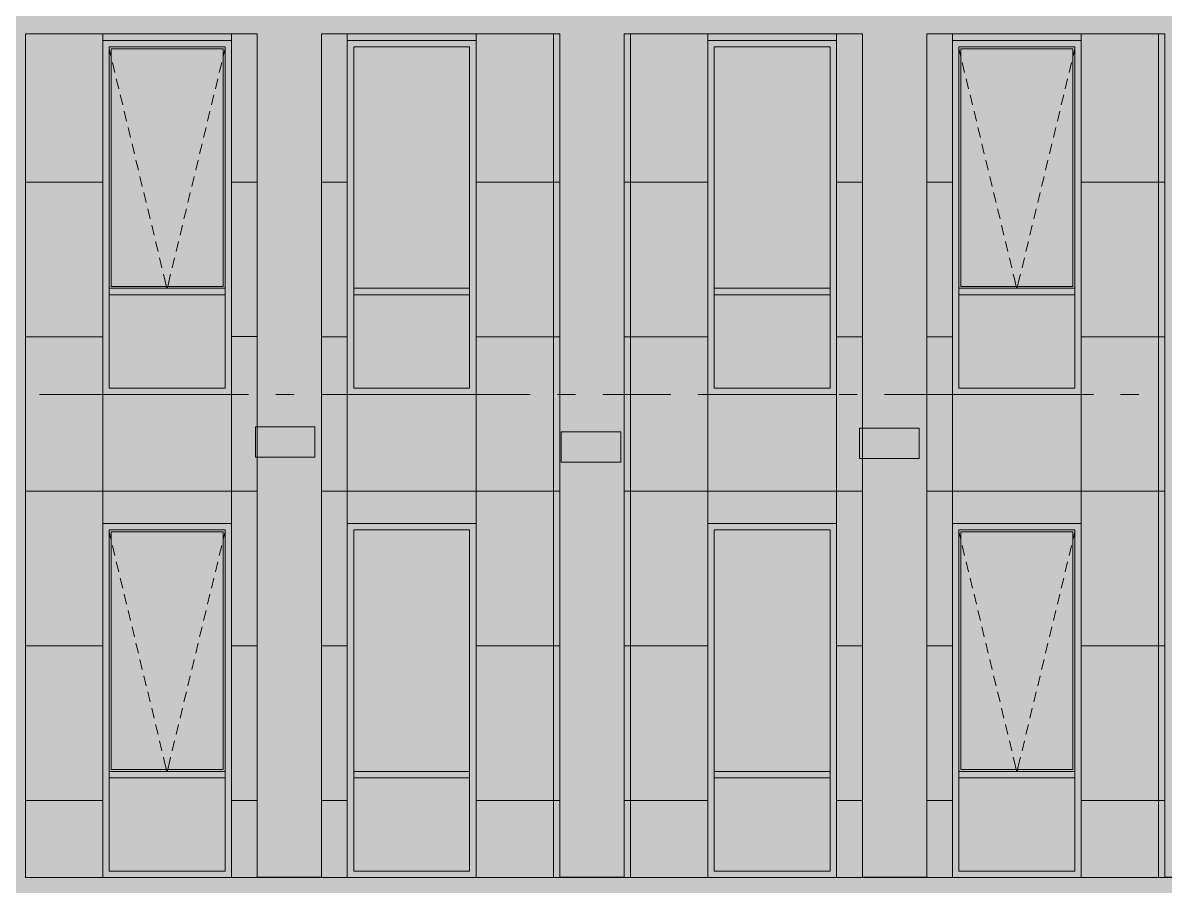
# Model space of a CAD drawing. Header units: millimetres. Extents: x 1499747 to 4341325, y -28481 to 441852.
# Drawn here: x 4137443 to 4146314, y 400362 to 407064 of the extents above; entities that cross this region are included whole.
import ezdxf

# ---------------------------------------------------------------- set-up
doc = ezdxf.new("R2010")
doc.units = ezdxf.units.MM
doc.header["$MEASUREMENT"] = 0
doc.layers.add('Чертеж и Рисунок', color=7, linetype='Continuous')

msp = doc.modelspace()

# ---------------------------------------------------------------- hatches: boundary and pattern name
at = {"layer": 'Чертеж и Рисунок', "linetype": 'Continuous', "lineweight": 0, "true_color": 0xbc9a89}
for points in [[(4136962.7, 407478.5), (4136962.7, 399933), (4137462.7, 399933), (4137462.7, 407478.5)], [(4137462.7, 406978.5), (4150962.7, 406978.5), (4150962.7, 407478.5), (4137462.7, 407478.5)], [(4139262.8, 400433), (4139762.8, 400433), (4139762.8, 406978.5), (4139262.8, 406978.5)], [(4141612.8, 406978.5), (4141612.8, 400433), (4142112.8, 400433), (4142112.8, 406978.5)], [(4143962.8, 406978.5), (4143962.8, 400433), (4144462.8, 400433), (4144462.8, 406978.5)], [(4146312.8, 406978.5), (4146312.8, 400433), (4146812.8, 400433), (4146812.8, 406978.5)], [(4136962.7, 399933), (4136962.7, 399928.4), (4150962.7, 399928.4), (4150962.7, 400428.4), (4137462.7, 400428.4), (4137462.7, 399933)]]:
    msp.add_hatch(color=33, dxfattribs=at).paths.add_polyline_path(points)
at = {"layer": 'Чертеж и Рисунок', "linetype": 'Continuous', "lineweight": 0, "true_color": 0x868d8e}
h = msp.add_hatch(color=252, dxfattribs=at)
h.paths.add_polyline_path([(4137462.7, 400428.4), (4138062.8, 400428.4), (4138062.8, 403178.5), (4139062.8, 403178.5), (4139062.8, 400428.4), (4139962.8, 400428.4), (4139962.8, 403178.5), (4140962.8, 403178.5), (4140962.8, 400428.4), (4142762.8, 400428.4), (4142762.8, 403178.5), (4143762.8, 403178.5), (4143762.8, 400428.4), (4144662.8, 400428.4), (4144662.8, 403178.5), (4145662.8, 403178.5), (4145662.8, 400428.4), (4147462.7, 400428.4), (4147462.7, 403178.5), (4148462.7, 403178.5), (4148462.7, 400428.4), (4149362.6, 400428.4), (4149362.6, 403178.5), (4150362.6, 403178.5), (4150362.6, 400428.4), (4150962.6, 400428.4), (4150962.6, 404178.5), (4149162.7, 404178.5), (4149162.7, 400433), (4148662.7, 400433), (4148662.7, 404178.5), (4148662.7, 406978.5), (4146812.8, 406978.5), (4146812.8, 400433), (4146312.8, 400433), (4146312.8, 406978.5), (4144462.8, 406978.5), (4144462.8, 400433), (4143962.8, 400433), (4143962.8, 406978.5), (4142112.8, 406978.5), (4142112.8, 400433), (4141612.8, 400433), (4141612.8, 406978.5), (4139762.8, 406978.5), (4139762.8, 400433), (4139262.8, 400433), (4139262.8, 406978.5), (4137462.7, 406978.5)])
h.paths.add_polyline_path([(4138062.8, 404178.5), (4138062.8, 406928.5), (4139062.8, 406928.5), (4139062.8, 404178.5)], flags=0)
h.paths.add_polyline_path([(4139962.8, 404178.5), (4139962.8, 406928.5), (4140962.8, 406928.5), (4140962.8, 404178.5)], flags=0)
h.paths.add_polyline_path([(4143762.8, 404178.5), (4142762.8, 404178.5), (4142762.8, 406928.5), (4143762.8, 406928.5)], flags=0)
h.paths.add_polyline_path([(4145662.8, 404178.5), (4144662.8, 404178.5), (4144662.8, 406928.5), (4145662.8, 406928.5)], flags=0)
h.paths.add_polyline_path([(4147462.7, 404178.5), (4147462.7, 406928.5), (4148462.7, 406928.5), (4148462.7, 404178.5)], flags=0)
at = {"layer": 'Чертеж и Рисунок', "linetype": 'Continuous', "lineweight": 0, "true_color": 0x2e2e2e}
for points in [[(4138562.8, 406928.5), (4138062.8, 406928.5), (4138112.8, 406878.5), (4138562.8, 406878.5)], [(4138062.8, 406578.5), (4138112.8, 406578.5), (4138112.8, 406878.5), (4138062.8, 406928.5)], [(4138562.8, 406928.5), (4138562.8, 406878.5), (4139012.8, 406878.5), (4139062.8, 406928.5), (4139062.8, 406928.5)], [(4139062.8, 406928.5), (4139012.8, 406878.5), (4139012.8, 406578.5), (4139062.8, 406578.5)], [(4140462.8, 406928.5), (4139962.8, 406928.5), (4140012.8, 406878.5), (4140462.8, 406878.5)], [(4139962.8, 406578.5), (4140012.8, 406578.5), (4140012.8, 406878.5), (4139962.8, 406928.5)], [(4140462.8, 406878.5), (4140912.8, 406878.5), (4140962.8, 406928.5), (4140962.8, 406928.5), (4140462.8, 406928.5)], [(4140912.8, 406578.5), (4140962.8, 406578.5), (4140962.8, 406928.5), (4140912.8, 406878.5)], [(4143262.8, 406928.5), (4142762.8, 406928.5), (4142812.8, 406878.5), (4143262.8, 406878.5)], [(4142762.8, 406578.5), (4142812.8, 406578.5), (4142812.8, 406878.5), (4142762.8, 406928.5)], [(4143262.8, 406878.5), (4143712.8, 406878.5), (4143762.8, 406928.5), (4143762.8, 406928.5), (4143262.8, 406928.5)], [(4143712.8, 406878.5), (4143712.8, 406578.5), (4143762.8, 406578.5), (4143762.8, 406928.5)], [(4145162.8, 406928.5), (4144662.8, 406928.5), (4144712.8, 406878.5), (4145162.8, 406878.5)], [(4144662.8, 406928.5), (4144662.8, 406578.5), (4144712.8, 406578.5), (4144712.8, 406878.5)], [(4145162.8, 406928.5), (4145162.8, 406878.5), (4145612.8, 406878.5), (4145662.8, 406928.5), (4145662.8, 406928.5)], [(4145612.8, 406578.5), (4145662.8, 406578.5), (4145662.8, 406928.5), (4145612.8, 406878.5)], [(4138062.8, 405178.5), (4138112.8, 405178.5), (4138112.8, 406578.5), (4138062.8, 406578.5)], [(4139062.8, 406578.5), (4139012.8, 406578.5), (4139012.8, 405178.5), (4139062.8, 405178.5)], [(4139962.8, 405178.5), (4140012.8, 405178.5), (4140012.8, 406578.5), (4139962.8, 406578.5)], [(4140912.8, 405178.5), (4140962.8, 405178.5), (4140962.8, 406578.5), (4140912.8, 406578.5)], [(4142762.8, 405178.5), (4142812.8, 405178.5), (4142812.8, 406578.5), (4142762.8, 406578.5)], [(4143712.8, 406578.5), (4143712.8, 405178.5), (4143762.8, 405178.5), (4143762.8, 406578.5)], [(4144662.8, 405178.5), (4144712.8, 405178.5), (4144712.8, 406578.5), (4144662.8, 406578.5)], [(4145612.8, 405178.5), (4145662.8, 405178.5), (4145662.8, 406578.5), (4145612.8, 406578.5)], [(4138062.8, 404978.5), (4138112.8, 404978.5), (4138112.8, 405178.5), (4138062.8, 405178.5)], [(4139062.8, 405178.5), (4139012.8, 405178.5), (4139012.8, 404978.5), (4139062.8, 404978.5)], [(4139962.8, 404978.5), (4140012.8, 404978.5), (4140012.8, 405178.5), (4139962.8, 405178.5)], [(4140912.8, 404978.5), (4140962.8, 404978.5), (4140962.8, 405178.5), (4140912.8, 405178.5)], [(4142762.8, 404978.5), (4142812.8, 404978.5), (4142812.8, 405178.5), (4142762.8, 405178.5)], [(4143712.8, 405178.5), (4143712.8, 404978.5), (4143762.8, 404978.5), (4143762.8, 405178.5)], [(4144662.8, 405178.5), (4144662.8, 404978.5), (4144712.8, 404978.5), (4144712.8, 405178.5)], [(4145612.8, 404978.5), (4145662.8, 404978.5), (4145662.8, 405178.5), (4145612.8, 405178.5)], [(4138112.8, 404953.5), (4138562.8, 404953.5), (4138562.8, 405003.5), (4138112.8, 405003.5)], [(4138562.8, 405003.5), (4138562.8, 404953.5), (4139012.8, 404953.5), (4139012.8, 405003.5)], [(4140012.8, 404953.5), (4140462.8, 404953.5), (4140462.8, 405003.5), (4140012.8, 405003.5)], [(4140462.8, 405003.5), (4140462.8, 404953.5), (4140912.8, 404953.5), (4140912.8, 405003.5)], [(4142812.8, 404953.5), (4143262.8, 404953.5), (4143262.8, 405003.5), (4142812.8, 405003.5)], [(4143262.8, 405003.5), (4143262.8, 404953.5), (4143712.8, 404953.5), (4143712.8, 405003.5)], [(4144712.8, 404953.5), (4145162.8, 404953.5), (4145162.8, 405003.5), (4144712.8, 405003.5)], [(4145162.8, 405003.5), (4145162.8, 404953.5), (4145612.8, 404953.5), (4145612.8, 405003.5)], [(4138062.8, 404978.5), (4138062.8, 404178.5), (4138112.8, 404228.5), (4138112.8, 404978.5)], [(4139062.8, 404978.5), (4139012.8, 404978.5), (4139012.8, 404228.5), (4139062.8, 404178.5)], [(4139962.8, 404978.5), (4139962.8, 404178.5), (4140012.8, 404228.5), (4140012.8, 404978.5)], [(4140912.8, 404228.5), (4140962.8, 404178.5), (4140962.8, 404978.5), (4140912.8, 404978.5)], [(4142762.8, 404978.5), (4142762.8, 404178.5), (4142812.8, 404228.5), (4142812.8, 404978.5)], [(4143712.8, 404228.5), (4143762.8, 404178.5), (4143762.8, 404978.5), (4143712.8, 404978.5)], [(4144662.8, 404978.5), (4144662.8, 404178.5), (4144712.8, 404228.5), (4144712.8, 404978.5)], [(4145612.8, 404978.5), (4145612.8, 404228.5), (4145662.8, 404178.5), (4145662.8, 404978.5)], [(4138562.8, 404178.5), (4138562.8, 404228.5), (4138112.8, 404228.5), (4138062.8, 404178.5)], [(4139012.8, 404228.5), (4138562.8, 404228.5), (4138562.8, 404178.5), (4139062.8, 404178.5), (4139062.8, 404178.5)], [(4139962.8, 404178.5), (4140462.8, 404178.5), (4140462.8, 404228.5), (4140012.8, 404228.5)], [(4140462.8, 404178.5), (4140962.8, 404178.5), (4140912.8, 404228.5), (4140462.8, 404228.5)], [(4143262.8, 404178.5), (4143262.8, 404228.5), (4142812.8, 404228.5), (4142762.8, 404178.5)], [(4143262.8, 404178.5), (4143762.8, 404178.5), (4143712.8, 404228.5), (4143262.8, 404228.5)], [(4144662.8, 404178.5), (4145162.8, 404178.5), (4145162.8, 404228.5), (4144712.8, 404228.5)], [(4145162.8, 404228.5), (4145162.8, 404178.5), (4145662.8, 404178.5), (4145662.8, 404178.5), (4145612.8, 404228.5)], [(4138562.8, 403178.5), (4138062.8, 403178.5), (4138112.8, 403128.5), (4138562.8, 403128.5)], [(4138062.8, 402828.5), (4138112.8, 402828.5), (4138112.8, 403128.5), (4138062.8, 403178.5)], [(4138562.8, 403178.5), (4138562.8, 403128.5), (4139012.8, 403128.5), (4139062.8, 403178.4), (4139062.8, 403178.5)], [(4139062.8, 403178.4), (4139012.8, 403128.5), (4139012.8, 402828.5), (4139062.8, 402828.5)], [(4140462.8, 403178.5), (4139962.8, 403178.5), (4140012.8, 403128.5), (4140462.8, 403128.5)], [(4139962.8, 402828.5), (4140012.8, 402828.5), (4140012.8, 403128.5), (4139962.8, 403178.5)], [(4140462.8, 403128.5), (4140912.8, 403128.5), (4140962.8, 403178.4), (4140962.8, 403178.5), (4140462.8, 403178.5)], [(4140912.8, 402828.5), (4140962.8, 402828.5), (4140962.8, 403178.4), (4140912.8, 403128.5)], [(4143262.8, 403178.5), (4142762.8, 403178.5), (4142812.8, 403128.5), (4143262.8, 403128.5)], [(4142762.8, 402828.5), (4142812.8, 402828.5), (4142812.8, 403128.5), (4142762.8, 403178.5)], [(4143262.8, 403128.5), (4143712.8, 403128.5), (4143762.8, 403178.4), (4143762.8, 403178.5), (4143262.8, 403178.5)], [(4143712.8, 403128.5), (4143712.8, 402828.5), (4143762.8, 402828.5), (4143762.8, 403178.4)], [(4145162.8, 403178.5), (4144662.8, 403178.5), (4144712.8, 403128.5), (4145162.8, 403128.5)], [(4144662.8, 402828.5), (4144712.8, 402828.5), (4144712.8, 403128.5), (4144662.8, 403178.5)], [(4145162.8, 403178.5), (4145162.8, 403128.5), (4145612.8, 403128.5), (4145662.8, 403178.4), (4145662.8, 403178.5)], [(4145612.8, 402828.5), (4145662.8, 402828.5), (4145662.8, 403178.4), (4145612.8, 403128.5)], [(4138062.8, 401428.4), (4138112.8, 401428.4), (4138112.8, 402828.5), (4138062.8, 402828.5)], [(4139062.8, 402828.5), (4139012.8, 402828.5), (4139012.8, 401428.4), (4139062.8, 401428.4)], [(4139962.8, 402828.5), (4139962.8, 401428.4), (4140012.8, 401428.4), (4140012.8, 402828.5)], [(4140912.8, 401428.4), (4140962.8, 401428.4), (4140962.8, 402828.5), (4140912.8, 402828.5)], [(4142762.8, 401428.4), (4142812.8, 401428.4), (4142812.8, 402828.5), (4142762.8, 402828.5)], [(4143712.8, 402828.5), (4143712.8, 401428.4), (4143762.8, 401428.4), (4143762.8, 402828.5)], [(4144662.8, 401428.4), (4144712.8, 401428.4), (4144712.8, 402828.5), (4144662.8, 402828.5)], [(4145612.8, 401428.4), (4145662.8, 401428.4), (4145662.8, 402828.5), (4145612.8, 402828.5)], [(4138062.8, 401228.4), (4138112.8, 401228.4), (4138112.8, 401428.4), (4138062.8, 401428.4)], [(4139062.8, 401428.4), (4139012.8, 401428.4), (4139012.8, 401228.4), (4139062.8, 401228.4)], [(4139962.8, 401228.4), (4140012.8, 401228.4), (4140012.8, 401428.4), (4139962.8, 401428.4)], [(4140912.8, 401228.4), (4140962.8, 401228.4), (4140962.8, 401428.4), (4140912.8, 401428.4)], [(4142762.8, 401228.4), (4142812.8, 401228.4), (4142812.8, 401428.4), (4142762.8, 401428.4)], [(4143712.8, 401428.4), (4143712.8, 401228.4), (4143762.8, 401228.4), (4143762.8, 401428.4)], [(4144662.8, 401228.4), (4144712.8, 401228.4), (4144712.8, 401428.4), (4144662.8, 401428.4)], [(4145612.8, 401228.4), (4145662.8, 401228.4), (4145662.8, 401428.4), (4145612.8, 401428.4)], [(4138062.8, 401228.4), (4138062.8, 400428.4), (4138112.8, 400478.4), (4138112.8, 401228.4)], [(4138112.8, 401203.4), (4138562.8, 401203.4), (4138562.8, 401253.4), (4138112.8, 401253.4)], [(4138562.8, 401253.4), (4138562.8, 401203.4), (4139012.8, 401203.4), (4139012.8, 401253.4)], [(4139062.8, 401228.4), (4139012.8, 401228.4), (4139012.8, 400478.4), (4139062.8, 400428.5)], [(4139962.8, 400428.4), (4140012.8, 400478.4), (4140012.8, 401228.4), (4139962.8, 401228.4)], [(4140012.8, 401203.4), (4140462.8, 401203.4), (4140462.8, 401253.4), (4140012.8, 401253.4)], [(4140462.8, 401253.4), (4140462.8, 401203.4), (4140912.8, 401203.4), (4140912.8, 401253.4)], [(4140912.8, 400478.4), (4140962.8, 400428.5), (4140962.8, 401228.4), (4140912.8, 401228.4)], [(4142762.8, 401228.4), (4142762.8, 400428.4), (4142812.8, 400478.4), (4142812.8, 401228.4)], [(4142812.8, 401203.4), (4143262.8, 401203.4), (4143262.8, 401253.4), (4142812.8, 401253.4)], [(4143262.8, 401253.4), (4143262.8, 401203.4), (4143712.8, 401203.4), (4143712.8, 401253.4)], [(4143712.8, 400478.4), (4143762.8, 400428.5), (4143762.8, 401228.4), (4143712.8, 401228.4)], [(4144662.8, 401228.4), (4144662.8, 400428.4), (4144712.8, 400478.4), (4144712.8, 401228.4)], [(4144712.8, 401203.4), (4145162.8, 401203.4), (4145162.8, 401253.4), (4144712.8, 401253.4)], [(4145162.8, 401253.4), (4145162.8, 401203.4), (4145612.8, 401203.4), (4145612.8, 401253.4)], [(4145612.8, 400478.4), (4145662.8, 400428.5), (4145662.8, 401228.4), (4145612.8, 401228.4)], [(4138562.8, 400428.4), (4138562.8, 400478.4), (4138112.8, 400478.4), (4138062.8, 400428.4)], [(4138562.8, 400428.4), (4139062.8, 400428.4), (4139062.8, 400428.5), (4139012.8, 400478.4), (4138562.8, 400478.4)], [(4139962.8, 400428.4), (4140462.8, 400428.4), (4140462.8, 400478.4), (4140012.8, 400478.4)], [(4140462.8, 400478.4), (4140462.8, 400428.4), (4140962.8, 400428.4), (4140962.8, 400428.5), (4140912.8, 400478.4)], [(4143262.8, 400428.4), (4143262.8, 400478.4), (4142812.8, 400478.4), (4142762.8, 400428.4)], [(4143262.8, 400478.4), (4143262.8, 400428.4), (4143762.8, 400428.4), (4143762.8, 400428.5), (4143712.8, 400478.4)], [(4144662.8, 400428.4), (4145162.8, 400428.4), (4145162.8, 400478.4), (4144712.8, 400478.4)], [(4145612.8, 400478.4), (4145162.8, 400478.4), (4145162.8, 400428.4), (4145662.8, 400428.4), (4145662.8, 400428.5)]]:
    msp.add_hatch(color=250, dxfattribs=at).paths.add_polyline_path(points)
at = {"layer": 'Чертеж и Рисунок', "linetype": 'Continuous', "lineweight": 0, "true_color": 0xf7fdff}
for points in [[(4138112.8, 406878.5), (4138112.8, 405178.5), (4138112.8, 405003.5), (4138127.8, 405018.5), (4138127.8, 406863.5)], [(4138562.8, 406878.5), (4138112.8, 406878.5), (4138127.8, 406863.5), (4138997.8, 406863.5), (4139012.8, 406878.5)], [(4138997.8, 405018.5), (4139012.8, 405003.5), (4139012.8, 406578.5), (4139012.8, 406878.5), (4138997.8, 406863.5)], [(4144712.8, 406878.5), (4144712.8, 405178.5), (4144712.8, 405003.5), (4144727.8, 405018.5), (4144727.8, 406863.5)], [(4145162.8, 406878.5), (4144712.8, 406878.5), (4144727.8, 406863.5), (4145597.8, 406863.5), (4145612.8, 406878.5)], [(4145612.8, 406878.5), (4145597.8, 406863.5), (4145597.8, 405018.5), (4145612.8, 405003.5), (4145612.8, 405178.5)], [(4138112.8, 405003.5), (4138562.8, 405003.5), (4139012.8, 405003.5), (4138997.8, 405018.5), (4138127.8, 405018.5)], [(4144712.8, 405003.5), (4145162.8, 405003.5), (4145612.8, 405003.5), (4145597.8, 405018.5), (4144727.8, 405018.5)], [(4138112.8, 403128.5), (4138112.8, 401428.4), (4138112.8, 401253.4), (4138127.8, 401268.4), (4138127.8, 403113.5)], [(4138562.8, 403128.5), (4138112.8, 403128.5), (4138127.8, 403113.5), (4138997.8, 403113.5), (4139012.8, 403128.5)], [(4138997.8, 401268.4), (4139012.8, 401253.4), (4139012.8, 401428.4), (4139012.8, 402828.5), (4139012.8, 403128.5), (4138997.8, 403113.5)], [(4144712.8, 403128.5), (4144712.8, 401428.4), (4144712.8, 401253.4), (4144727.8, 401268.4), (4144727.8, 403113.5)], [(4145162.8, 403128.5), (4144712.8, 403128.5), (4144727.8, 403113.5), (4145597.8, 403113.5), (4145612.8, 403128.5)], [(4145612.8, 403128.5), (4145597.8, 403113.5), (4145597.8, 401268.4), (4145612.8, 401253.4), (4145612.8, 401428.4)], [(4138112.8, 401253.4), (4138562.8, 401253.4), (4139012.8, 401253.4), (4138997.8, 401268.4), (4138127.8, 401268.4)], [(4144712.8, 401253.4), (4145162.8, 401253.4), (4145612.8, 401253.4), (4145597.8, 401268.4), (4144727.8, 401268.4)]]:
    msp.add_hatch(color=7, dxfattribs=at).paths.add_polyline_path(points)
at = {"layer": 'Чертеж и Рисунок', "linetype": 'Continuous', "lineweight": 0, "true_color": 0x84adf9}
for points in [[(4138997.8, 405018.5), (4138997.8, 406863.5), (4138127.8, 406863.5), (4138127.8, 405018.5)], [(4140012.8, 405003.5), (4140912.8, 405003.5), (4140912.8, 405178.5), (4140912.8, 406578.5), (4140912.8, 406878.5), (4140012.8, 406878.5)], [(4142812.8, 405003.5), (4143712.8, 405003.5), (4143712.8, 406578.5), (4143712.8, 406878.5), (4142812.8, 406878.5)], [(4145597.8, 405018.5), (4145597.8, 406863.5), (4144727.8, 406863.5), (4144727.8, 405018.5)], [(4138112.8, 404953.5), (4138112.8, 404228.5), (4139012.8, 404228.5), (4139012.8, 404953.5)], [(4140012.8, 404953.5), (4140012.8, 404228.5), (4140912.8, 404228.5), (4140912.8, 404953.5)], [(4142812.8, 404953.5), (4142812.8, 404228.5), (4143712.8, 404228.5), (4143712.8, 404953.5)], [(4144712.8, 404953.5), (4144712.8, 404228.5), (4145612.8, 404228.5), (4145612.8, 404953.5)], [(4140012.8, 401253.4), (4140912.8, 401253.4), (4140912.8, 401428.4), (4140912.8, 402828.5), (4140912.8, 403128.5), (4140012.8, 403128.5)], [(4142812.8, 401253.4), (4143712.8, 401253.4), (4143712.8, 401428.4), (4143712.8, 403128.5), (4142812.8, 403128.5)], [(4138997.8, 401268.4), (4138997.8, 403113.5), (4138127.8, 403113.5), (4138127.8, 401268.4)], [(4145597.8, 401268.4), (4145597.8, 403113.5), (4144727.8, 403113.5), (4144727.8, 401268.4)], [(4139012.8, 401203.4), (4138112.8, 401203.4), (4138112.8, 400478.4), (4139012.8, 400478.4)], [(4140012.8, 401203.4), (4140012.8, 400478.4), (4140912.8, 400478.4), (4140912.8, 401203.4)], [(4142812.8, 401203.4), (4142812.8, 400478.4), (4143712.8, 400478.4), (4143712.8, 401203.4)], [(4144712.8, 401203.4), (4144712.8, 400478.4), (4145612.8, 400478.4), (4145612.8, 401203.4)]]:
    msp.add_hatch(color=161, dxfattribs=at).paths.add_polyline_path(points)
at = {"layer": 'Чертеж и Рисунок', "linetype": 'Continuous', "lineweight": 0, "true_color": 0xffffff}
for points in [[(4139249, 403692.1), (4139710.9, 403692.1), (4139710.9, 403927.8), (4139249, 403927.8)], [(4143940.8, 403682.5), (4144402.7, 403682.5), (4144402.7, 403918.2), (4143940.8, 403918.2)], [(4141623.9, 403653.5), (4142085.7, 403653.5), (4142085.7, 403889.2), (4141623.9, 403889.2)]]:
    msp.add_hatch(color=7, dxfattribs=at).paths.add_polyline_path(points)

# ---------------------------------------------------------------- linework, layer by layer
at = {"layer": 'Чертеж и Рисунок', "color": 7, "linetype": 'Continuous', "lineweight": 5}
for points in [[(4137462.7, 400428.4), (4137462.7, 406978.5)], [(4137462.7, 406978.5), (4139262.8, 406978.5)], [(4139262.8, 400433), (4139262.8, 406978.5)], [(4139762.8, 406978.5), (4141612.8, 406978.5)], [(4139762.8, 400433), (4139762.8, 406978.5)], [(4141612.8, 400433), (4141612.8, 406978.5)], [(4142112.8, 406978.5), (4143962.8, 406978.5)], [(4142112.8, 400433), (4142112.8, 406978.5)], [(4143962.8, 400433), (4143962.8, 406978.5)], [(4144462.8, 406978.5), (4146312.8, 406978.5)], [(4144462.8, 400433), (4144462.8, 406978.5)], [(4146312.8, 400433), (4146312.8, 406978.5)], [(4138062.8, 406578.5), (4138062.8, 406928.5)], [(4138062.8, 406928.5), (4139062.8, 406928.5)], [(4138062.8, 404178.5), (4138062.8, 406928.5)], [(4138112.8, 406878.5), (4138562.8, 406878.5)], [(4138112.8, 406578.5), (4138112.8, 406878.5)], [(4138997.8, 406863.5), (4138127.8, 406863.5)], [(4138127.8, 406863.5), (4138127.8, 405018.5)], [(4138562.8, 406878.5), (4139012.8, 406878.5)], [(4138997.8, 405018.5), (4138997.8, 406863.5)], [(4139012.8, 406578.5), (4139012.8, 406878.5)], [(4139062.8, 406928.5), (4139062.8, 404178.5)], [(4139962.8, 406578.5), (4139962.8, 406928.5)], [(4139962.8, 406928.5), (4140962.8, 406928.5)], [(4139962.8, 404178.5), (4139962.8, 406928.5)], [(4140012.8, 406878.5), (4140462.8, 406878.5)], [(4140012.8, 406578.5), (4140012.8, 406878.5)], [(4140462.8, 406878.5), (4140912.8, 406878.5)], [(4140912.8, 406578.5), (4140912.8, 406878.5)], [(4140962.8, 406928.5), (4140962.8, 404178.5)], [(4142762.8, 406578.5), (4142762.8, 406928.5)], [(4142762.8, 406928.5), (4143762.8, 406928.5)], [(4142762.8, 404178.5), (4142762.8, 406928.5)], [(4142812.8, 406878.5), (4143262.8, 406878.5)], [(4142812.8, 406578.5), (4142812.8, 406878.5)], [(4143262.8, 406878.5), (4143712.8, 406878.5)], [(4143712.8, 406578.5), (4143712.8, 406878.5)], [(4143762.8, 406928.5), (4143762.8, 404178.5)], [(4144662.8, 406578.5), (4144662.8, 406928.5)], [(4144662.8, 406928.5), (4145662.8, 406928.5)], [(4144662.8, 404178.5), (4144662.8, 406928.5)], [(4144712.8, 406878.5), (4145162.8, 406878.5)], [(4144712.8, 406578.5), (4144712.8, 406878.5)], [(4145597.8, 406863.5), (4144727.8, 406863.5)], [(4144727.8, 406863.5), (4144727.8, 405018.5)], [(4145162.8, 406878.5), (4145612.8, 406878.5)], [(4145597.8, 405018.5), (4145597.8, 406863.5)], [(4145612.8, 406578.5), (4145612.8, 406878.5)], [(4145662.8, 406928.5), (4145662.8, 404178.5)], [(4138062.8, 405178.5), (4138062.8, 406578.5)], [(4138112.8, 405178.5), (4138112.8, 406578.5)], [(4139012.8, 405178.5), (4139012.8, 406578.5)], [(4139962.8, 405178.5), (4139962.8, 406578.5)], [(4140012.8, 405178.5), (4140012.8, 406578.5)], [(4140912.8, 405178.5), (4140912.8, 406578.5)], [(4142762.8, 405178.5), (4142762.8, 406578.5)], [(4142812.8, 405178.5), (4142812.8, 406578.5)], [(4143712.8, 405178.5), (4143712.8, 406578.5)], [(4144662.8, 405178.5), (4144662.8, 406578.5)], [(4144712.8, 405178.5), (4144712.8, 406578.5)], [(4145612.8, 405178.5), (4145612.8, 406578.5)], [(4138062.8, 404978.5), (4138062.8, 405178.5)], [(4138112.8, 405003.5), (4138112.8, 405178.5)], [(4139012.8, 405003.5), (4139012.8, 405178.5)], [(4139962.8, 404978.5), (4139962.8, 405178.5)], [(4140012.8, 405003.5), (4140012.8, 405178.5)], [(4140912.8, 405003.5), (4140912.8, 405178.5)], [(4142762.8, 404978.5), (4142762.8, 405178.5)], [(4142812.8, 405003.5), (4142812.8, 405178.5)], [(4143712.8, 405003.5), (4143712.8, 405178.5)], [(4144662.8, 404978.5), (4144662.8, 405178.5)], [(4144712.8, 405003.5), (4144712.8, 405178.5)], [(4145612.8, 405003.5), (4145612.8, 405178.5)], [(4138562.8, 405003.5), (4138112.8, 405003.5)], [(4138112.8, 404978.5), (4138112.8, 405003.5)], [(4138127.8, 405018.5), (4138997.8, 405018.5)], [(4139012.8, 405003.5), (4138562.8, 405003.5)], [(4139012.8, 404978.5), (4139012.8, 405003.5)], [(4140462.8, 405003.5), (4140012.8, 405003.5)], [(4140012.8, 404978.5), (4140012.8, 405003.5)], [(4140912.8, 405003.5), (4140462.8, 405003.5)], [(4140912.8, 404978.5), (4140912.8, 405003.5)], [(4143262.8, 405003.5), (4142812.8, 405003.5)], [(4142812.8, 404978.5), (4142812.8, 405003.5)], [(4143712.8, 405003.5), (4143262.8, 405003.5)], [(4143712.8, 404978.5), (4143712.8, 405003.5)], [(4145162.8, 405003.5), (4144712.8, 405003.5)], [(4144712.8, 404978.5), (4144712.8, 405003.5)], [(4144727.8, 405018.5), (4145597.8, 405018.5)], [(4145612.8, 405003.5), (4145162.8, 405003.5)], [(4145612.8, 404978.5), (4145612.8, 405003.5)], [(4138062.8, 404215.3), (4138062.8, 404978.5)], [(4138112.8, 404953.5), (4138112.8, 404978.5)], [(4138562.8, 404953.5), (4138112.8, 404953.5)], [(4138112.8, 404228.5), (4138112.8, 404953.5)], [(4139012.8, 404953.5), (4138562.8, 404953.5)], [(4139012.8, 404953.5), (4139012.8, 404978.5)], [(4139012.8, 404228.5), (4139012.8, 404953.5)], [(4139962.8, 404178.5), (4139962.8, 404978.5)], [(4140012.8, 404953.5), (4140012.8, 404978.5)], [(4140462.8, 404953.5), (4140012.8, 404953.5)], [(4140012.8, 404228.5), (4140012.8, 404953.5)], [(4140912.8, 404953.5), (4140462.8, 404953.5)], [(4140912.8, 404953.5), (4140912.8, 404978.5)], [(4140912.8, 404228.5), (4140912.8, 404953.5)], [(4142762.8, 404178.5), (4142762.8, 404978.5)], [(4142812.8, 404953.5), (4142812.8, 404978.5)], [(4143262.8, 404953.5), (4142812.8, 404953.5)], [(4142812.8, 404228.5), (4142812.8, 404953.5)], [(4143712.8, 404953.5), (4143262.8, 404953.5)], [(4143712.8, 404953.5), (4143712.8, 404978.5)], [(4143712.8, 404228.5), (4143712.8, 404953.5)], [(4144662.8, 404178.5), (4144662.8, 404978.5)], [(4144712.8, 404953.5), (4144712.8, 404978.5)], [(4145162.8, 404953.5), (4144712.8, 404953.5)], [(4144712.8, 404228.5), (4144712.8, 404953.5)], [(4145612.8, 404953.5), (4145162.8, 404953.5)], [(4145612.8, 404953.5), (4145612.8, 404978.5)], [(4145612.8, 404228.5), (4145612.8, 404953.5)], [(4138562.8, 404228.5), (4138112.8, 404228.5)], [(4139012.8, 404228.5), (4138562.8, 404228.5)], [(4140462.8, 404228.5), (4140012.8, 404228.5)], [(4140912.8, 404228.5), (4140462.8, 404228.5)], [(4143262.8, 404228.5), (4142812.8, 404228.5)], [(4143712.8, 404228.5), (4143262.8, 404228.5)], [(4145162.8, 404228.5), (4144712.8, 404228.5)], [(4145612.8, 404228.5), (4145162.8, 404228.5)], [(4139062.8, 404178.5), (4138062.8, 404178.5)], [(4140962.8, 404178.5), (4139962.8, 404178.5)], [(4143762.8, 404178.5), (4142762.8, 404178.5)], [(4145662.8, 404178.5), (4144662.8, 404178.5)], [(4139249, 403692.1), (4139249, 403927.8)], [(4139249, 403927.8), (4139710.9, 403927.8)], [(4139710.9, 403927.8), (4139710.9, 403692.1)], [(4143940.8, 403682.5), (4143940.8, 403918.2)], [(4143940.8, 403918.2), (4144402.7, 403918.2)], [(4144402.7, 403918.2), (4144402.7, 403682.5)], [(4141623.9, 403653.5), (4141623.9, 403889.2)], [(4141623.9, 403889.2), (4142085.7, 403889.2)], [(4142085.7, 403889.2), (4142085.7, 403653.5)], [(4139710.9, 403692.1), (4139249, 403692.1)], [(4142085.7, 403653.5), (4141623.9, 403653.5)], [(4144402.7, 403682.5), (4143940.8, 403682.5)], [(4138062.8, 402828.5), (4138062.8, 403178.5)], [(4138062.8, 403178.5), (4139062.8, 403178.5)], [(4138062.8, 400428.4), (4138062.8, 403178.5)], [(4138112.8, 403128.5), (4138562.8, 403128.5)], [(4138112.8, 402828.5), (4138112.8, 403128.5)], [(4138562.8, 403128.5), (4139012.8, 403128.5)], [(4139012.8, 402828.5), (4139012.8, 403128.5)], [(4139062.8, 403178.5), (4139062.8, 400428.4)], [(4139962.8, 402828.5), (4139962.8, 403178.5)], [(4139962.8, 403178.5), (4140962.8, 403178.5)], [(4139962.8, 400428.4), (4139962.8, 403178.5)], [(4140012.8, 403128.5), (4140462.8, 403128.5)], [(4140012.8, 402828.5), (4140012.8, 403128.5)], [(4140462.8, 403128.5), (4140912.8, 403128.5)], [(4140912.8, 402828.5), (4140912.8, 403128.5)], [(4140962.8, 403178.5), (4140962.8, 400428.4)], [(4142762.8, 402828.5), (4142762.8, 403178.5)], [(4142762.8, 403178.5), (4143762.8, 403178.5)], [(4142762.8, 400428.4), (4142762.8, 403178.5)], [(4142812.8, 403128.5), (4143262.8, 403128.5)], [(4142812.8, 402828.5), (4142812.8, 403128.5)], [(4143262.8, 403128.5), (4143712.8, 403128.5)], [(4143712.8, 402828.5), (4143712.8, 403128.5)], [(4143762.8, 403178.5), (4143762.8, 400428.4)], [(4144662.8, 402828.5), (4144662.8, 403178.5)], [(4144662.8, 403178.5), (4145662.8, 403178.5)], [(4144662.8, 400428.4), (4144662.8, 403178.5)], [(4144712.8, 403128.5), (4145162.8, 403128.5)], [(4144712.8, 402828.5), (4144712.8, 403128.5)], [(4145162.8, 403128.5), (4145612.8, 403128.5)], [(4145612.8, 402828.5), (4145612.8, 403128.5)], [(4145662.8, 403178.5), (4145662.8, 400428.4)], [(4138997.8, 403113.5), (4138127.8, 403113.5)], [(4138127.8, 403113.5), (4138127.8, 401268.4)], [(4138997.8, 401268.4), (4138997.8, 403113.5)], [(4145597.8, 403113.5), (4144727.8, 403113.5)], [(4144727.8, 403113.5), (4144727.8, 401268.4)], [(4145597.8, 401268.4), (4145597.8, 403113.5)], [(4138062.8, 401428.4), (4138062.8, 402828.5)], [(4138112.8, 401428.4), (4138112.8, 402828.5)], [(4139012.8, 401428.4), (4139012.8, 402828.5)], [(4139962.8, 401428.4), (4139962.8, 402828.5)], [(4140012.8, 401428.4), (4140012.8, 402828.5)], [(4140912.8, 401428.4), (4140912.8, 402828.5)], [(4142762.8, 401428.4), (4142762.8, 402828.5)], [(4142812.8, 401428.4), (4142812.8, 402828.5)], [(4143712.8, 401428.4), (4143712.8, 402828.5)], [(4144662.8, 401428.4), (4144662.8, 402828.5)], [(4144712.8, 401428.4), (4144712.8, 402828.5)], [(4145612.8, 401428.4), (4145612.8, 402828.5)], [(4138062.8, 401228.4), (4138062.8, 401428.4)], [(4138112.8, 401253.4), (4138112.8, 401428.4)], [(4139012.8, 401253.4), (4139012.8, 401428.4)], [(4139962.8, 401228.4), (4139962.8, 401428.4)], [(4140012.8, 401253.4), (4140012.8, 401428.4)], [(4140912.8, 401253.4), (4140912.8, 401428.4)], [(4142762.8, 401228.4), (4142762.8, 401428.4)], [(4142812.8, 401253.4), (4142812.8, 401428.4)], [(4143712.8, 401253.4), (4143712.8, 401428.4)], [(4144662.8, 401228.4), (4144662.8, 401428.4)], [(4144712.8, 401253.4), (4144712.8, 401428.4)], [(4145612.8, 401253.4), (4145612.8, 401428.4)], [(4138127.8, 401268.4), (4138997.8, 401268.4)], [(4144727.8, 401268.4), (4145597.8, 401268.4)], [(4138062.8, 400428.4), (4138062.8, 401228.4)], [(4138562.8, 401253.4), (4138112.8, 401253.4)], [(4138112.8, 401228.4), (4138112.8, 401253.4)], [(4138112.8, 401203.4), (4138112.8, 401228.4)], [(4138562.8, 401203.4), (4138112.8, 401203.4)], [(4138112.8, 400478.4), (4138112.8, 401203.4)], [(4139012.8, 401253.4), (4138562.8, 401253.4)], [(4139012.8, 401203.4), (4138562.8, 401203.4)], [(4139012.8, 401228.4), (4139012.8, 401253.4)], [(4139012.8, 401203.4), (4139012.8, 401228.4)], [(4139012.8, 400478.4), (4139012.8, 401203.4)], [(4139962.8, 400428.4), (4139962.8, 401228.4)], [(4140462.8, 401253.4), (4140012.8, 401253.4)], [(4140012.8, 401228.4), (4140012.8, 401253.4)], [(4140012.8, 401203.4), (4140012.8, 401228.4)], [(4140462.8, 401203.4), (4140012.8, 401203.4)], [(4140012.8, 400478.4), (4140012.8, 401203.4)], [(4140912.8, 401253.4), (4140462.8, 401253.4)], [(4140912.8, 401203.4), (4140462.8, 401203.4)], [(4140912.8, 401228.4), (4140912.8, 401253.4)], [(4140912.8, 401203.4), (4140912.8, 401228.4)], [(4140912.8, 400478.4), (4140912.8, 401203.4)], [(4142762.8, 400428.4), (4142762.8, 401228.4)], [(4143262.8, 401253.4), (4142812.8, 401253.4)], [(4142812.8, 401228.4), (4142812.8, 401253.4)], [(4142812.8, 401203.4), (4142812.8, 401228.4)], [(4143262.8, 401203.4), (4142812.8, 401203.4)], [(4142812.8, 400478.4), (4142812.8, 401203.4)], [(4143712.8, 401253.4), (4143262.8, 401253.4)], [(4143712.8, 401203.4), (4143262.8, 401203.4)], [(4143712.8, 401228.4), (4143712.8, 401253.4)], [(4143712.8, 401203.4), (4143712.8, 401228.4)], [(4143712.8, 400478.4), (4143712.8, 401203.4)], [(4144662.8, 400428.4), (4144662.8, 401228.4)], [(4145162.8, 401253.4), (4144712.8, 401253.4)], [(4144712.8, 401228.4), (4144712.8, 401253.4)], [(4144712.8, 401203.4), (4144712.8, 401228.4)], [(4145162.8, 401203.4), (4144712.8, 401203.4)], [(4144712.8, 400478.4), (4144712.8, 401203.4)], [(4145612.8, 401253.4), (4145162.8, 401253.4)], [(4145612.8, 401203.4), (4145162.8, 401203.4)], [(4145612.8, 401228.4), (4145612.8, 401253.4)], [(4145612.8, 401203.4), (4145612.8, 401228.4)], [(4145612.8, 400478.4), (4145612.8, 401203.4)], [(4138562.8, 400478.4), (4138112.8, 400478.4)], [(4139012.8, 400478.4), (4138562.8, 400478.4)], [(4140462.8, 400478.4), (4140012.8, 400478.4)], [(4140912.8, 400478.4), (4140462.8, 400478.4)], [(4143262.8, 400478.4), (4142812.8, 400478.4)], [(4143712.8, 400478.4), (4143262.8, 400478.4)], [(4145162.8, 400478.4), (4144712.8, 400478.4)], [(4145612.8, 400478.4), (4145162.8, 400478.4)], [(4137462.7, 400428.4), (4150962.7, 400428.4)], [(4139262.8, 400433), (4139762.8, 400433)], [(4141612.8, 400433), (4142112.8, 400433)], [(4143962.8, 400433), (4144462.8, 400433)], [(4146312.8, 400433), (4146812.8, 400433)]]:
    msp.add_lwpolyline(points, dxfattribs=at)
at = {"layer": 'Чертеж и Рисунок', "color": 253, "linetype": 'Continuous', "lineweight": 5, "true_color": 0xaaaaaa}
for points in [[(4137462.7, 406973.9), (4137462.7, 400428.4)], [(4138062.8, 406973.9), (4138062.8, 400428.4)], [(4139062.8, 406973.9), (4139062.8, 400428.4)], [(4139962.8, 406973.9), (4139962.8, 400428.4)], [(4140962.8, 406973.9), (4140962.8, 400428.4)], [(4141562.8, 406973.9), (4141562.8, 400428.4)], [(4142162.7, 406973.9), (4142162.7, 400428.4)], [(4142762.7, 406973.9), (4142762.7, 400428.4)], [(4143762.8, 406973.9), (4143762.8, 400428.4)], [(4144662.8, 406973.9), (4144662.8, 400428.4)], [(4145662.8, 406973.9), (4145662.8, 400428.4)], [(4146262.8, 406973.9), (4146262.8, 400428.4)], [(4137462.7, 405828), (4138062.8, 405828)], [(4139062.8, 405828.5), (4139262.8, 405828.5)], [(4139762.8, 405828), (4139962.8, 405828)], [(4140962.8, 405828), (4141612.8, 405828)], [(4142762.8, 405828), (4142112.8, 405828)], [(4143762.8, 405828), (4143962.8, 405828)], [(4144662.8, 405828), (4144462.7, 405828)], [(4145662.8, 405828), (4146312.8, 405828)], [(4137462.7, 404628), (4138062.8, 404628)], [(4139062.8, 404628.5), (4139262.8, 404628.5)], [(4139762.8, 404628), (4139962.8, 404628)], [(4140962.8, 404628), (4141612.8, 404628)], [(4142762.8, 404628), (4142112.8, 404628)], [(4143762.8, 404628), (4143962.8, 404628)], [(4144662.8, 404628), (4144462.7, 404628)], [(4145662.8, 404628), (4146312.8, 404628)], [(4137462.7, 403428), (4139262.8, 403428)], [(4139762.8, 403428), (4141612.8, 403428)], [(4143962.8, 403428), (4142112.8, 403428)], [(4144462.8, 403428), (4146312.8, 403428)], [(4137462.7, 402228), (4138062.8, 402228)], [(4139062.8, 402228), (4139263.1, 402228)], [(4139762.8, 402228), (4139963.1, 402228)], [(4140963.1, 402228), (4141612.8, 402228)], [(4142762.5, 402228), (4142112.8, 402228)], [(4143762.8, 402228), (4143963.1, 402228)], [(4144662.8, 402228), (4144462.5, 402228)], [(4145663.1, 402228), (4146312.8, 402228)], [(4137462.7, 401028), (4138063.1, 401028)], [(4139062.8, 401028), (4139262.8, 401028)], [(4139762.8, 401028), (4139963.1, 401028)], [(4140962.8, 401028), (4141612.8, 401028)], [(4142763.1, 401028), (4142112.8, 401028)], [(4143962.8, 401028), (4143762.8, 401028)], [(4144462.8, 401028), (4144663.1, 401028)], [(4145662.8, 401028), (4146312.8, 401028)]]:
    msp.add_lwpolyline(points, dxfattribs=at)
at = {"layer": 'Чертеж и Рисунок', "color": 23, "linetype": 'Continuous', "lineweight": 5, "true_color": 0xbf8080}
for points in [[(4138112.8, 406862.8), (4138126.5, 406805.7)], [(4139012.8, 406862.8), (4138999, 406805.7)], [(4144712.8, 406862.8), (4144726.5, 406805.7)], [(4145612.8, 406862.8), (4145599, 406805.7)], [(4138138.3, 406757.1), (4138157, 406679.3)], [(4138987.3, 406757.1), (4138968.5, 406679.3)], [(4144738.3, 406757.1), (4144757, 406679.3)], [(4145587.3, 406757.1), (4145568.5, 406679.3)], [(4138168.8, 406630.7), (4138187.5, 406553)], [(4138956.8, 406630.7), (4138938, 406553)], [(4144768.8, 406630.7), (4144787.5, 406553)], [(4145556.8, 406630.7), (4145538, 406553)], [(4138199.3, 406504.4), (4138218.1, 406426.6)], [(4138926.3, 406504.4), (4138907.5, 406426.6)], [(4144799.3, 406504.4), (4144818.1, 406426.6)], [(4145526.3, 406504.4), (4145507.5, 406426.6)], [(4138229.8, 406378), (4138248.6, 406300.2)], [(4138895.8, 406378), (4138877, 406300.2)], [(4144829.8, 406378), (4144848.6, 406300.2)], [(4145495.8, 406378), (4145477, 406300.2)], [(4138260.3, 406251.6), (4138279.1, 406173.8)], [(4138865.3, 406251.6), (4138846.5, 406173.8)], [(4144860.3, 406251.6), (4144879.1, 406173.8)], [(4145465.3, 406251.6), (4145446.5, 406173.8)], [(4138290.8, 406125.2), (4138309.6, 406047.5)], [(4138834.8, 406125.2), (4138816, 406047.5)], [(4144890.8, 406125.2), (4144909.6, 406047.5)], [(4145434.8, 406125.2), (4145416, 406047.5)], [(4138321.3, 405998.9), (4138340.1, 405921.1)], [(4138804.2, 405998.9), (4138785.5, 405921.1)], [(4144921.3, 405998.9), (4144940.1, 405921.1)], [(4145404.2, 405998.9), (4145385.5, 405921.1)], [(4138351.8, 405872.5), (4138370.6, 405794.7)], [(4138773.7, 405872.5), (4138755, 405794.7)], [(4144951.8, 405872.5), (4144970.6, 405794.7)], [(4145373.7, 405872.5), (4145355, 405794.7)], [(4138382.3, 405746.1), (4138401.1, 405668.4)], [(4138743.2, 405746.1), (4138724.5, 405668.4)], [(4144982.3, 405746.1), (4145001.1, 405668.4)], [(4145343.2, 405746.1), (4145324.5, 405668.4)], [(4138412.8, 405619.8), (4138431.6, 405542)], [(4138712.7, 405619.8), (4138694, 405542)], [(4145012.8, 405619.8), (4145031.6, 405542)], [(4145312.7, 405619.8), (4145294, 405542)], [(4138443.3, 405493.4), (4138462.1, 405415.6)], [(4138682.2, 405493.4), (4138663.5, 405415.6)], [(4145043.3, 405493.4), (4145062.1, 405415.6)], [(4145282.2, 405493.4), (4145263.5, 405415.6)], [(4138473.8, 405367), (4138492.6, 405289.2)], [(4138651.7, 405367), (4138633, 405289.2)], [(4145073.8, 405367), (4145092.6, 405289.2)], [(4145251.7, 405367), (4145233, 405289.2)], [(4138504.3, 405240.6), (4138523.1, 405162.9)], [(4138621.2, 405240.6), (4138602.5, 405162.9)], [(4145104.3, 405240.6), (4145123.1, 405162.9)], [(4145221.2, 405240.6), (4145202.5, 405162.9)], [(4138534.8, 405114.3), (4138544, 405076.2)], [(4138544, 405076.2), (4138557.9, 405018.5)], [(4138581.5, 405076.2), (4138567.6, 405018.5)], [(4138590.7, 405114.3), (4138581.5, 405076.2)], [(4145134.8, 405114.3), (4145144, 405076.2)], [(4145144, 405076.2), (4145157.9, 405018.5)], [(4145181.5, 405076.2), (4145167.6, 405018.5)], [(4145190.7, 405114.3), (4145181.5, 405076.2)], [(4138557.9, 405018.5), (4138561.6, 405003.5)], [(4138567.6, 405018.5), (4138564, 405003.5)], [(4145157.9, 405018.5), (4145161.6, 405003.5)], [(4145167.6, 405018.5), (4145164, 405003.5)], [(4138112.8, 403112.7), (4138126.5, 403055.7)], [(4139012.8, 403112.7), (4138999, 403055.7)], [(4144712.8, 403112.7), (4144726.5, 403055.7)], [(4145612.8, 403112.7), (4145599, 403055.7)], [(4138138.3, 403007.1), (4138157, 402929.3)], [(4138987.3, 403007.1), (4138968.5, 402929.3)], [(4144738.3, 403007.1), (4144757, 402929.3)], [(4145587.3, 403007.1), (4145568.5, 402929.3)], [(4138168.8, 402880.7), (4138187.5, 402802.9)], [(4138956.8, 402880.7), (4138938, 402802.9)], [(4144768.8, 402880.7), (4144787.5, 402802.9)], [(4145556.8, 402880.7), (4145538, 402802.9)], [(4138199.3, 402754.3), (4138218.1, 402676.6)], [(4138926.3, 402754.3), (4138907.5, 402676.6)], [(4144799.3, 402754.3), (4144818.1, 402676.6)], [(4145526.3, 402754.3), (4145507.5, 402676.6)], [(4138229.8, 402628), (4138248.6, 402550.2)], [(4138895.8, 402628), (4138877, 402550.2)], [(4144829.8, 402628), (4144848.6, 402550.2)], [(4145495.8, 402628), (4145477, 402550.2)], [(4138260.3, 402501.6), (4138279.1, 402423.8)], [(4138865.3, 402501.6), (4138846.5, 402423.8)], [(4144860.3, 402501.6), (4144879.1, 402423.8)], [(4145465.3, 402501.6), (4145446.5, 402423.8)], [(4138290.8, 402375.2), (4138309.6, 402297.5)], [(4138834.8, 402375.2), (4138816, 402297.5)], [(4144890.8, 402375.2), (4144909.6, 402297.5)], [(4145434.8, 402375.2), (4145416, 402297.5)], [(4138321.3, 402248.8), (4138340.1, 402171.1)], [(4138804.2, 402248.8), (4138785.5, 402171.1)], [(4144921.3, 402248.8), (4144940.1, 402171.1)], [(4145404.2, 402248.8), (4145385.5, 402171.1)], [(4138351.8, 402122.5), (4138370.6, 402044.7)], [(4138773.7, 402122.5), (4138755, 402044.7)], [(4144951.8, 402122.5), (4144970.6, 402044.7)], [(4145373.7, 402122.5), (4145355, 402044.7)], [(4138382.3, 401996.1), (4138401.1, 401918.3)], [(4138743.2, 401996.1), (4138724.5, 401918.3)], [(4144982.3, 401996.1), (4145001.1, 401918.3)], [(4145343.2, 401996.1), (4145324.5, 401918.3)], [(4138412.8, 401869.7), (4138431.6, 401792)], [(4138712.7, 401869.7), (4138694, 401792)], [(4145012.8, 401869.7), (4145031.6, 401792)], [(4145312.7, 401869.7), (4145294, 401792)], [(4138443.3, 401743.4), (4138462.1, 401665.6)], [(4138682.2, 401743.4), (4138663.5, 401665.6)], [(4145043.3, 401743.4), (4145062.1, 401665.6)], [(4145282.2, 401743.4), (4145263.5, 401665.6)], [(4138473.8, 401617), (4138492.6, 401539.2)], [(4138651.7, 401617), (4138633, 401539.2)], [(4145073.8, 401617), (4145092.6, 401539.2)], [(4145251.7, 401617), (4145233, 401539.2)], [(4138504.3, 401490.6), (4138523.1, 401412.9)], [(4138621.2, 401490.6), (4138602.5, 401412.9)], [(4145104.3, 401490.6), (4145123.1, 401412.9)], [(4145221.2, 401490.6), (4145202.5, 401412.9)], [(4138534.8, 401364.3), (4138544, 401326.2)], [(4138590.7, 401364.3), (4138581.5, 401326.2)], [(4145134.8, 401364.3), (4145144, 401326.2)], [(4145190.7, 401364.3), (4145181.5, 401326.2)], [(4138544, 401326.2), (4138557.9, 401268.4)], [(4138557.9, 401268.4), (4138561.6, 401253.4)], [(4138567.6, 401268.4), (4138564, 401253.4)], [(4138581.5, 401326.2), (4138567.6, 401268.4)], [(4145144, 401326.2), (4145157.9, 401268.4)], [(4145157.9, 401268.4), (4145161.6, 401253.4)], [(4145167.6, 401268.4), (4145164, 401253.4)], [(4145181.5, 401326.2), (4145167.6, 401268.4)]]:
    msp.add_lwpolyline(points, dxfattribs=at)
at = {"layer": 'Чертеж и Рисунок', "color": 1, "linetype": 'Continuous', "lineweight": 0}
for points in [[(4137572.4, 404178.5), (4138101.6, 404178.5)], [(4138313.3, 404178.5), (4138454.4, 404178.5)], [(4138666.1, 404178.5), (4139195.2, 404178.5)], [(4139406.9, 404178.5), (4139548, 404178.5)], [(4139759.7, 404178.5), (4140288.8, 404178.5)], [(4140500.5, 404178.5), (4140641.6, 404178.5)], [(4140853.3, 404178.5), (4141382.5, 404178.5)], [(4141594.1, 404178.5), (4141735.2, 404178.5)], [(4141946.9, 404178.5), (4142476.1, 404178.5)], [(4142687.7, 404178.5), (4142828.8, 404178.5)], [(4143040.5, 404178.5), (4143569.7, 404178.5)], [(4143781.3, 404178.5), (4143922.5, 404178.5)], [(4144134.1, 404178.5), (4144663.3, 404178.5)], [(4144875, 404178.5), (4145016.1, 404178.5)], [(4145227.7, 404178.5), (4145756.9, 404178.5)], [(4145968.6, 404178.5), (4146109.7, 404178.5)], [(4137572.4, 400428.4), (4138101.6, 400428.4)], [(4138313.3, 400428.4), (4138454.4, 400428.4)], [(4138666.1, 400428.4), (4139195.2, 400428.4)], [(4139406.9, 400428.4), (4139548, 400428.4)], [(4139759.7, 400428.4), (4140288.8, 400428.4)], [(4140500.5, 400428.4), (4140641.6, 400428.4)], [(4140853.3, 400428.4), (4141382.5, 400428.4)], [(4141594.1, 400428.4), (4141735.2, 400428.4)], [(4141946.9, 400428.4), (4142476.1, 400428.4)], [(4142687.7, 400428.4), (4142828.8, 400428.4)], [(4143040.5, 400428.4), (4143569.7, 400428.4)], [(4143781.3, 400428.4), (4143922.5, 400428.4)], [(4144134.1, 400428.4), (4144663.3, 400428.4)], [(4144875, 400428.4), (4145016.1, 400428.4)], [(4145227.7, 400428.4), (4145756.9, 400428.4)], [(4145968.6, 400428.4), (4146109.7, 400428.4)]]:
    msp.add_lwpolyline(points, dxfattribs=at)

doc.saveas('drawing.dxf')
